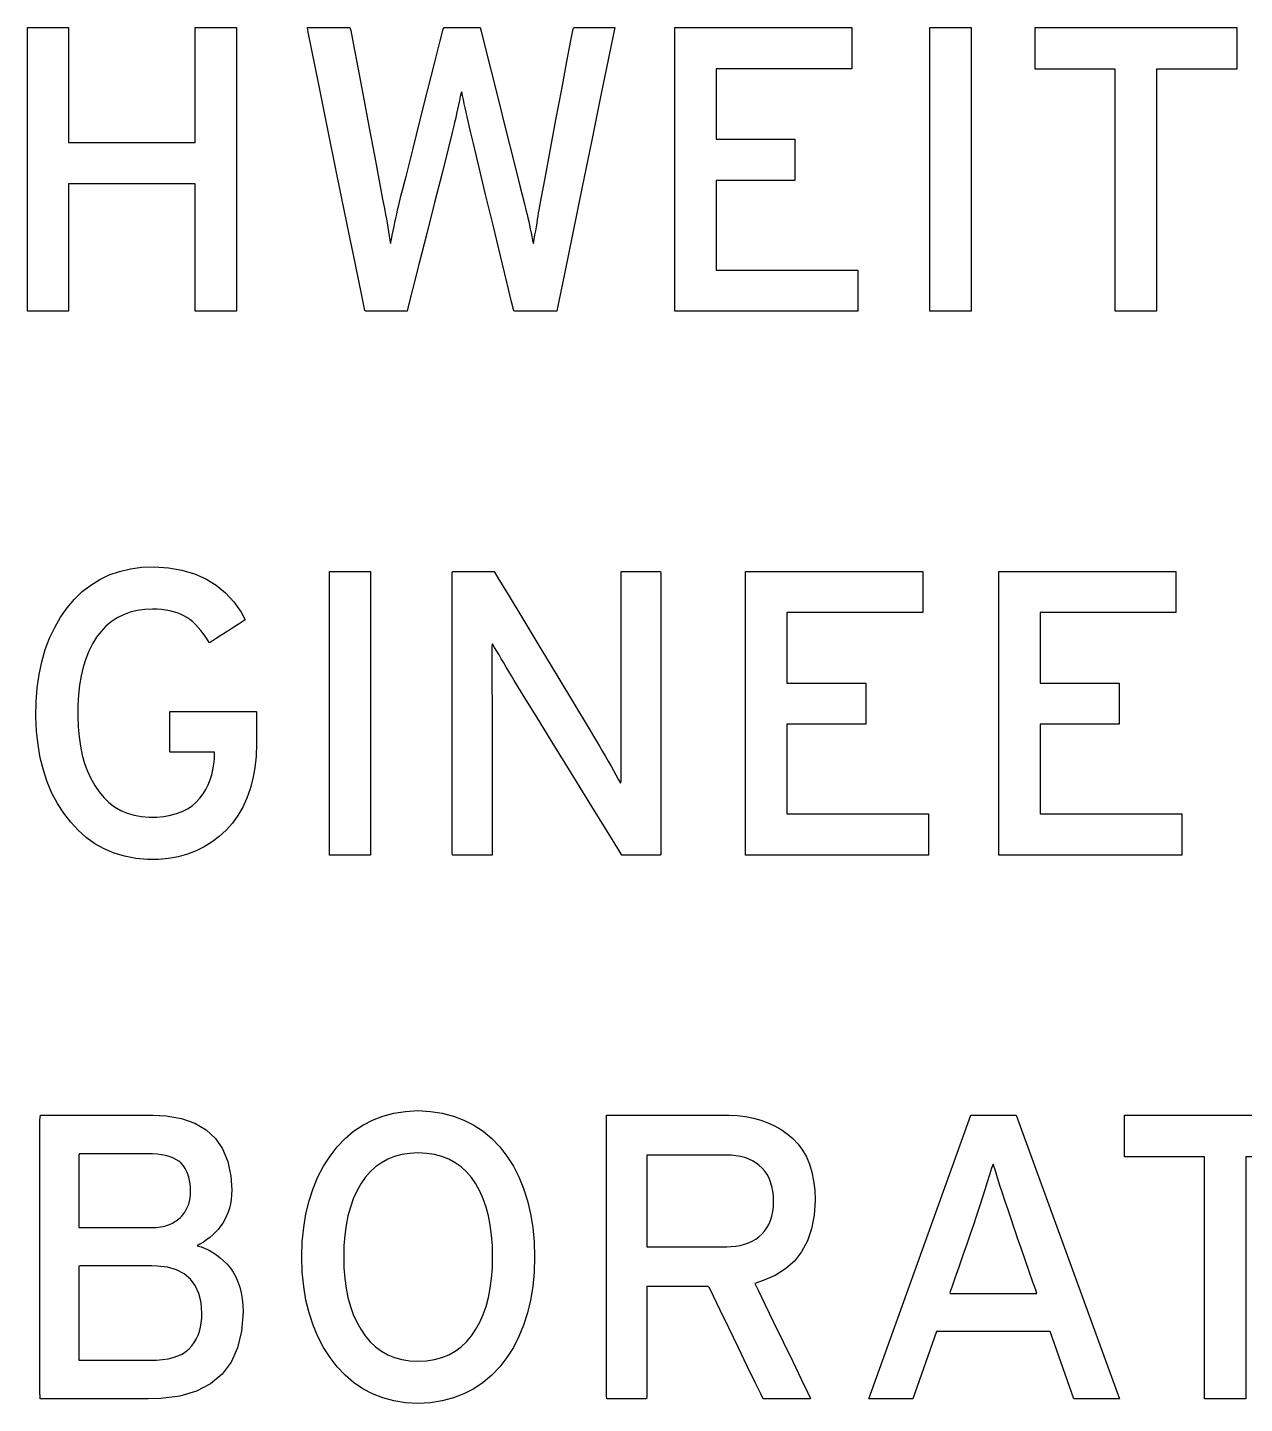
# Model space of a CAD drawing. Extents: x 1 to 47.7, y 0.2 to 35.
# Drawn here: x 7.1296 to 7.4788, y 13.7247 to 14.1195 of the extents above; entities that cross this region are included whole.
import ezdxf

# ---------------------------------------------------------------- set-up
doc = ezdxf.new("R2010")
doc.units = 0
doc.header["$MEASUREMENT"] = 0
doc.layers.add('4_2__5U__FRONT_PANEL_W_24_', color=7, linetype='CONTINUOUS')
doc.layers.add('5_1___24__TARGET_LEDS___12', color=7, linetype='CONTINUOUS')

msp = doc.modelspace()

# ---------------------------------------------------------------- linework, layer by layer
at = {"layer": '4_2__5U__FRONT_PANEL_W_24_'}
for points in [[(7.17772, 14.03812), (7.17772, 14.07465), (7.1414, 14.07465), (7.1414, 14.03812), (7.1296, 14.03812), (7.1296, 14.11953), (7.1414, 14.11953), (7.1414, 14.08657), (7.17772, 14.08657), (7.17772, 14.11953), (7.18953, 14.11953), (7.18953, 14.03812), (7.17772, 14.03812)], [(7.31537, 14.03812), (7.31537, 14.11953), (7.36618, 14.11953), (7.36618, 14.10772), (7.32718, 14.10772), (7.32718, 14.08748), (7.34983, 14.08748), (7.34983, 14.07568), (7.32718, 14.07568), (7.32718, 14.04993), (7.36789, 14.04993), (7.36789, 14.03812), (7.31537, 14.03812)], [(7.38857, 14.03812), (7.38857, 14.11953), (7.40038, 14.11953), (7.40038, 14.03812), (7.38857, 14.03812)], [(7.45358, 14.1076), (7.45358, 14.03812), (7.44177, 14.03812), (7.44177, 14.1076), (7.41877, 14.1076), (7.41877, 14.11953), (7.47661, 14.11953), (7.47661, 14.1076), (7.45358, 14.1076)], [(7.21627, 13.88207), (7.21627, 13.96349), (7.22807, 13.96349), (7.22807, 13.88207), (7.21627, 13.88207)], [(7.33568, 13.88207), (7.33568, 13.96349), (7.38649, 13.96349), (7.38649, 13.95167), (7.34749, 13.95167), (7.34749, 13.93144), (7.37014, 13.93144), (7.37014, 13.91963), (7.34749, 13.91963), (7.34749, 13.89389), (7.3882, 13.89389), (7.3882, 13.88207), (7.33568, 13.88207)], [(7.40837, 13.88207), (7.40837, 13.96349), (7.45918, 13.96349), (7.45918, 13.95167), (7.42017, 13.95167), (7.42017, 13.93144), (7.44283, 13.93144), (7.44283, 13.91963), (7.42017, 13.91963), (7.42017, 13.89389), (7.46088, 13.89389), (7.46088, 13.88207), (7.40837, 13.88207)], [(7.42986, 13.72603), (7.42305, 13.74535), (7.39044, 13.74535), (7.38368, 13.72603), (7.37101, 13.72603), (7.40032, 13.80744), (7.41328, 13.80744), (7.44293, 13.72603), (7.42986, 13.72603)], [(7.4792, 13.79552), (7.4792, 13.72603), (7.46739, 13.72603), (7.46739, 13.79552), (7.44439, 13.79552), (7.44439, 13.80744), (7.50223, 13.80744), (7.50223, 13.79552), (7.4792, 13.79552)]]:
    msp.add_lwpolyline(points, dxfattribs=at)
for points in [[(7.28148, 14.03812), (7.28104, 14.03812), (7.27986, 14.03812), (7.27815, 14.03812), (7.27614, 14.03812), (7.27405, 14.03812), (7.27209, 14.03812), (7.27048, 14.03812), (7.26943, 14.03812), (7.26913, 14.03821), (7.2685, 14.04084), (7.26715, 14.04643), (7.26532, 14.05405), (7.26322, 14.06277), (7.26107, 14.07166), (7.25912, 14.07979), (7.25756, 14.08624), (7.25664, 14.09006), (7.25635, 14.09129), (7.25604, 14.09263), (7.25574, 14.09394), (7.25545, 14.09522), (7.25518, 14.09646), (7.25492, 14.09767), (7.25468, 14.09885), (7.25445, 14.1), (7.25423, 14.10111), (7.25401, 14.10082), (7.25378, 14.0997), (7.25354, 14.09854), (7.25329, 14.09735), (7.25302, 14.09614), (7.25275, 14.09488), (7.25247, 14.0936), (7.25218, 14.09228), (7.25187, 14.09093), (7.25148, 14.08936), (7.25032, 14.08476), (7.24855, 14.07778), (7.24643, 14.06935), (7.24417, 14.06042), (7.24201, 14.0519), (7.2402, 14.04472), (7.23896, 14.03982), (7.23853, 14.03812), (7.23805, 14.03812), (7.23686, 14.03812), (7.23517, 14.03812), (7.23318, 14.03812), (7.23113, 14.03812), (7.22922, 14.03812), (7.22766, 14.03812), (7.22667, 14.03812), (7.22638, 14.03833), (7.2255, 14.04268), (7.22369, 14.05153), (7.22127, 14.06345), (7.21851, 14.077), (7.21571, 14.09073), (7.21316, 14.10322), (7.21117, 14.11302), (7.21001, 14.11869), (7.20994, 14.11953), (7.21076, 14.11953), (7.21222, 14.11953), (7.21409, 14.11953), (7.21617, 14.11953), (7.21823, 14.11953), (7.22005, 14.11953), (7.22142, 14.11953), (7.22212, 14.11953), (7.22234, 14.11864), (7.22311, 14.11458), (7.22435, 14.10806), (7.22588, 14.09999), (7.22754, 14.09126), (7.22914, 14.0828), (7.23053, 14.07552), (7.23152, 14.07031), (7.23194, 14.0681), (7.23215, 14.06703), (7.23237, 14.06585), (7.23259, 14.06466), (7.2328, 14.06345), (7.23301, 14.06224), (7.23321, 14.06101), (7.2334, 14.05977), (7.23359, 14.05852), (7.23378, 14.05752), (7.23403, 14.05875), (7.23428, 14.05998), (7.23453, 14.0612), (7.23478, 14.06241), (7.23503, 14.06362), (7.23529, 14.06481), (7.23554, 14.06599), (7.2358, 14.06717), (7.23602, 14.06816), (7.23677, 14.07109), (7.23822, 14.07682), (7.24015, 14.08444), (7.24233, 14.09305), (7.24453, 14.10173), (7.24652, 14.10957), (7.24806, 14.11566), (7.24893, 14.11909), (7.24914, 14.11953), (7.24987, 14.11953), (7.25113, 14.11953), (7.25274, 14.11953), (7.2545, 14.11953), (7.25624, 14.11953), (7.25777, 14.11953), (7.25891, 14.11953), (7.25947, 14.11953), (7.25976, 14.11848), (7.26084, 14.11417), (7.26255, 14.10738), (7.26464, 14.09905), (7.26688, 14.09011), (7.26905, 14.08148), (7.2709, 14.07411), (7.27221, 14.06891), (7.27273, 14.06683), (7.27296, 14.06591), (7.2732, 14.06491), (7.27344, 14.06389), (7.27367, 14.06284), (7.27389, 14.06176), (7.27411, 14.06066), (7.27433, 14.05953), (7.27454, 14.05838), (7.27476, 14.05759), (7.27499, 14.05883), (7.27522, 14.06003), (7.27543, 14.06119), (7.27563, 14.0623), (7.27581, 14.06338), (7.27598, 14.06441), (7.27614, 14.06541), (7.27628, 14.06636), (7.27642, 14.06721), (7.27701, 14.07037), (7.27813, 14.07634), (7.27961, 14.08419), (7.28126, 14.093), (7.28292, 14.10183), (7.28441, 14.10976), (7.28556, 14.11585), (7.28618, 14.11918), (7.2864, 14.11953), (7.28726, 14.11953), (7.28872, 14.11953), (7.29055, 14.11953), (7.29256, 14.11953), (7.29453, 14.11953), (7.29625, 14.11953), (7.29751, 14.11953), (7.2981, 14.11953), (7.29774, 14.11767), (7.29633, 14.11078), (7.29416, 14.10013), (7.29151, 14.08718), (7.28868, 14.07335), (7.28597, 14.0601), (7.28367, 14.04885), (7.28208, 14.04104)], [(7.19532, 13.91394), (7.19519, 13.91045), (7.19485, 13.90714), (7.1943, 13.90403), (7.19354, 13.9011), (7.19257, 13.89836), (7.19139, 13.8958), (7.19, 13.89344), (7.1884, 13.89126), (7.1866, 13.88926), (7.18465, 13.88744), (7.18256, 13.88583), (7.18033, 13.88445), (7.17797, 13.88329), (7.17548, 13.88235), (7.17285, 13.88162), (7.17009, 13.88112), (7.16719, 13.88084), (7.16401, 13.88082), (7.16065, 13.88114), (7.15746, 13.88175), (7.15445, 13.88265), (7.15161, 13.88385), (7.14895, 13.88533), (7.14645, 13.88711), (7.14413, 13.88918), (7.14199, 13.89154), (7.13999, 13.89414), (7.13818, 13.89691), (7.13661, 13.89988), (7.13527, 13.90305), (7.13416, 13.90641), (7.13327, 13.90996), (7.13262, 13.91371), (7.13219, 13.91766), (7.132, 13.9218), (7.13207, 13.92602), (7.13239, 13.93006), (7.13293, 13.93391), (7.13371, 13.93757), (7.13471, 13.94104), (7.13594, 13.94432), (7.13741, 13.94741), (7.1391, 13.95031), (7.14102, 13.95302), (7.14309, 13.95548), (7.14533, 13.95766), (7.14774, 13.95954), (7.15032, 13.96114), (7.15308, 13.96245), (7.15601, 13.96347), (7.15912, 13.9642), (7.16239, 13.96464), (7.16595, 13.96478), (7.17009, 13.96451), (7.17393, 13.96385), (7.17748, 13.9628), (7.18075, 13.96137), (7.18372, 13.95955), (7.1864, 13.95735), (7.18879, 13.95476), (7.19089, 13.95178), (7.19209, 13.94956), (7.19149, 13.94917), (7.19034, 13.94843), (7.18881, 13.94745), (7.18708, 13.94634), (7.18535, 13.94523), (7.18378, 13.94422), (7.18256, 13.94344), (7.18187, 13.943), (7.18143, 13.94353), (7.18075, 13.9446), (7.18004, 13.94561), (7.17932, 13.94655), (7.17857, 13.94742), (7.1778, 13.94823), (7.17701, 13.94897), (7.1762, 13.94964), (7.17537, 13.95025), (7.17448, 13.95076), (7.17354, 13.95119), (7.17255, 13.95157), (7.1715, 13.95189), (7.1704, 13.95216), (7.16925, 13.95236), (7.16804, 13.95251), (7.16677, 13.9526), (7.16545, 13.95264), (7.16325, 13.95253), (7.16108, 13.95223), (7.15903, 13.95173), (7.15711, 13.95103), (7.15532, 13.95013), (7.15365, 13.94903), (7.15211, 13.94774), (7.1507, 13.94625), (7.14941, 13.94456), (7.14824, 13.94265), (7.14722, 13.9406), (7.14634, 13.93839), (7.1456, 13.93603), (7.145, 13.93351), (7.14454, 13.93084), (7.14423, 13.92801), (7.14406, 13.92503), (7.14403, 13.92192), (7.14414, 13.91891), (7.14439, 13.91605), (7.14479, 13.91335), (7.14532, 13.91079), (7.146, 13.90839), (7.14682, 13.90613), (7.14779, 13.90403), (7.14889, 13.90208), (7.15013, 13.90025), (7.15149, 13.8986), (7.15298, 13.89716), (7.1546, 13.89592), (7.15634, 13.8949), (7.1582, 13.8941), (7.16019, 13.8935), (7.16231, 13.89311), (7.16455, 13.89294), (7.16675, 13.89298), (7.16877, 13.89318), (7.17065, 13.89351), (7.17239, 13.89398), (7.174, 13.89459), (7.17547, 13.89534), (7.17681, 13.89622), (7.17801, 13.89724), (7.17907, 13.89839), (7.17997, 13.89963), (7.18075, 13.90092), (7.18143, 13.90225), (7.182, 13.90364), (7.18247, 13.90508), (7.18283, 13.90658), (7.18309, 13.90812), (7.18324, 13.90972), (7.18329, 13.91128), (7.18329, 13.9113), (7.18329, 13.91133), (7.18329, 13.91138), (7.18329, 13.91143), (7.18329, 13.91149), (7.18329, 13.91154), (7.18329, 13.91159), (7.18329, 13.91161), (7.18326, 13.91162), (7.1826, 13.91162), (7.18122, 13.91162), (7.17935, 13.91162), (7.17721, 13.91162), (7.17504, 13.91162), (7.17306, 13.91162), (7.17149, 13.91162), (7.17056, 13.91162), (7.1704, 13.9117), (7.1704, 13.91244), (7.1704, 13.9138), (7.1704, 13.91556), (7.1704, 13.91751), (7.1704, 13.91947), (7.1704, 13.92121), (7.1704, 13.92254), (7.1704, 13.92325), (7.17076, 13.92331), (7.17262, 13.92331), (7.1757, 13.92331), (7.17956, 13.92331), (7.18377, 13.92331), (7.18788, 13.92331), (7.19146, 13.92331), (7.19408, 13.92331), (7.19528, 13.92331), (7.19532, 13.92309), (7.19532, 13.92229), (7.19532, 13.92106), (7.19532, 13.91957), (7.19532, 13.91798), (7.19532, 13.91646), (7.19532, 13.91517), (7.19532, 13.91428)], [(7.30014, 13.88207), (7.29899, 13.88394), (7.29593, 13.88891), (7.29153, 13.89606), (7.28635, 13.90447), (7.28097, 13.91322), (7.27595, 13.92136), (7.27187, 13.92799), (7.2693, 13.93217), (7.26848, 13.93351), (7.26772, 13.93479), (7.26698, 13.93602), (7.26626, 13.93723), (7.26557, 13.9384), (7.26491, 13.93953), (7.26427, 13.94062), (7.26365, 13.94168), (7.26306, 13.94271), (7.26281, 13.94204), (7.26281, 13.94009), (7.26282, 13.93807), (7.26283, 13.93598), (7.26284, 13.93384), (7.26286, 13.93163), (7.26287, 13.92936), (7.2629, 13.92702), (7.26292, 13.92462), (7.26293, 13.92313), (7.26293, 13.91934), (7.26293, 13.91364), (7.26293, 13.90679), (7.26293, 13.89956), (7.26293, 13.89271), (7.26293, 13.88701), (7.26293, 13.88322), (7.26292, 13.88207), (7.26239, 13.88207), (7.26119, 13.88207), (7.25953, 13.88207), (7.25761, 13.88207), (7.25566, 13.88207), (7.25386, 13.88207), (7.25244, 13.88207), (7.2516, 13.88207), (7.25146, 13.88264), (7.25146, 13.88792), (7.25146, 13.89752), (7.25146, 13.90996), (7.25146, 13.92378), (7.25146, 13.93749), (7.25146, 13.94962), (7.25146, 13.95869), (7.25146, 13.96323), (7.25169, 13.96349), (7.25267, 13.96349), (7.25424, 13.96349), (7.25616, 13.96349), (7.25822, 13.96349), (7.2602, 13.96349), (7.26189, 13.96349), (7.26306, 13.96349), (7.2635, 13.96349), (7.2646, 13.96167), (7.26752, 13.95684), (7.27172, 13.94988), (7.27665, 13.94169), (7.28179, 13.93318), (7.28657, 13.92526), (7.29046, 13.91881), (7.29291, 13.91474), (7.29374, 13.91336), (7.29462, 13.91184), (7.29547, 13.91038), (7.29627, 13.90898), (7.29705, 13.90762), (7.29778, 13.90632), (7.29848, 13.90507), (7.29914, 13.90387), (7.29977, 13.90273), (7.30001, 13.90338), (7.29999, 13.9054), (7.29997, 13.90748), (7.29996, 13.90961), (7.29994, 13.9118), (7.29993, 13.91404), (7.29993, 13.91634), (7.29992, 13.9187), (7.29992, 13.92112), (7.29992, 13.92261), (7.29992, 13.92638), (7.29992, 13.93206), (7.29992, 13.93888), (7.29992, 13.94608), (7.29992, 13.9529), (7.29992, 13.95858), (7.29992, 13.96235), (7.29993, 13.96349), (7.30046, 13.96349), (7.30166, 13.96349), (7.30332, 13.96349), (7.30523, 13.96349), (7.30718, 13.96349), (7.30898, 13.96349), (7.3104, 13.96349), (7.31124, 13.96349), (7.31138, 13.96292), (7.31138, 13.95764), (7.31138, 13.94804), (7.31138, 13.9356), (7.31138, 13.92178), (7.31138, 13.90807), (7.31138, 13.89594), (7.31138, 13.88687), (7.31138, 13.88233), (7.31117, 13.88207), (7.31025, 13.88207), (7.30879, 13.88207), (7.30699, 13.88207), (7.30507, 13.88207), (7.30322, 13.88207), (7.30164, 13.88207), (7.30055, 13.88207)], [(7.19148, 13.751), (7.19104, 13.7455), (7.18989, 13.74069), (7.18801, 13.73656), (7.18542, 13.73311), (7.1821, 13.73034), (7.17807, 13.72826), (7.17332, 13.72686), (7.16785, 13.72614), (7.16425, 13.72603), (7.16212, 13.72603), (7.15829, 13.72603), (7.15336, 13.72603), (7.14792, 13.72603), (7.14259, 13.72603), (7.13796, 13.72603), (7.13463, 13.72603), (7.13319, 13.72603), (7.13318, 13.72849), (7.13318, 13.73619), (7.13318, 13.74761), (7.13318, 13.7612), (7.13318, 13.7754), (7.13318, 13.78864), (7.13318, 13.79938), (7.13318, 13.80604), (7.13332, 13.80744), (7.13529, 13.80744), (7.1391, 13.80744), (7.1441, 13.80744), (7.1497, 13.80744), (7.15526, 13.80744), (7.16016, 13.80744), (7.16379, 13.80744), (7.16552, 13.80744), (7.16943, 13.80725), (7.17384, 13.80649), (7.17766, 13.80516), (7.18089, 13.80326), (7.18354, 13.80079), (7.18559, 13.79775), (7.18706, 13.79413), (7.18794, 13.78995), (7.18822, 13.78598), (7.18816, 13.7846), (7.18803, 13.78327), (7.18782, 13.782), (7.18754, 13.78079), (7.18717, 13.77963), (7.18674, 13.77853), (7.18622, 13.77749), (7.18563, 13.7765), (7.18498, 13.77557), (7.18428, 13.77469), (7.18354, 13.77387), (7.18274, 13.77309), (7.1819, 13.77236), (7.18101, 13.77168), (7.18007, 13.77105), (7.17909, 13.77047), (7.1783, 13.76996), (7.17945, 13.76963), (7.18058, 13.76921), (7.18169, 13.76869), (7.18278, 13.76808), (7.18383, 13.76737), (7.18487, 13.76656), (7.18588, 13.76566), (7.18687, 13.76466), (7.18781, 13.76357), (7.18865, 13.76237), (7.18938, 13.76106), (7.19, 13.75965), (7.19051, 13.75813), (7.19091, 13.7565), (7.19121, 13.75477), (7.1914, 13.75294)], [(7.27511, 13.76676), (7.27497, 13.76243), (7.27458, 13.75831), (7.27395, 13.75439), (7.27308, 13.75069), (7.27197, 13.74719), (7.27062, 13.7439), (7.26903, 13.74082), (7.2672, 13.73796), (7.26512, 13.73527), (7.26283, 13.73286), (7.26035, 13.73076), (7.25769, 13.72897), (7.25485, 13.72749), (7.25183, 13.72633), (7.24862, 13.72548), (7.24523, 13.72495), (7.24166, 13.72472), (7.23811, 13.72495), (7.23475, 13.72548), (7.23158, 13.72633), (7.22859, 13.72749), (7.22579, 13.72897), (7.22317, 13.73076), (7.22074, 13.73286), (7.2185, 13.73527), (7.21642, 13.73796), (7.21454, 13.74082), (7.21291, 13.7439), (7.21153, 13.74719), (7.21039, 13.75069), (7.2095, 13.75439), (7.20886, 13.75831), (7.20846, 13.76243), (7.20831, 13.76676), (7.20846, 13.7711), (7.20886, 13.77523), (7.2095, 13.77916), (7.21039, 13.78288), (7.21153, 13.7864), (7.21291, 13.78971), (7.21454, 13.79282), (7.21642, 13.79572), (7.2185, 13.7984), (7.22074, 13.80078), (7.22317, 13.80285), (7.22579, 13.80461), (7.22859, 13.80605), (7.23158, 13.80719), (7.23475, 13.80802), (7.23811, 13.80854), (7.24166, 13.80875), (7.24523, 13.80854), (7.24862, 13.80802), (7.25183, 13.80719), (7.25485, 13.80605), (7.25769, 13.80461), (7.26035, 13.80285), (7.26283, 13.80078), (7.26512, 13.7984), (7.2672, 13.79572), (7.26903, 13.79282), (7.27062, 13.78971), (7.27197, 13.7864), (7.27308, 13.78288), (7.27395, 13.77916), (7.27458, 13.77523), (7.27497, 13.7711)], [(7.35564, 13.7831), (7.35534, 13.77878), (7.35459, 13.77487), (7.35339, 13.77137), (7.35175, 13.76828), (7.34966, 13.7656), (7.34712, 13.76333), (7.34413, 13.76147), (7.34069, 13.76002), (7.33835, 13.75913), (7.33935, 13.75708), (7.34123, 13.75319), (7.3437, 13.7481), (7.34645, 13.74241), (7.34919, 13.73675), (7.35162, 13.73173), (7.35343, 13.72799), (7.35433, 13.72613), (7.3541, 13.72603), (7.35296, 13.72603), (7.35115, 13.72603), (7.34895, 13.72603), (7.34659, 13.72603), (7.34433, 13.72603), (7.34244, 13.72603), (7.34115, 13.72603), (7.34073, 13.72604), (7.34005, 13.72745), (7.33843, 13.73078), (7.33616, 13.73546), (7.33354, 13.74087), (7.33085, 13.74642), (7.32838, 13.7515), (7.32644, 13.75552), (7.32529, 13.75788), (7.32497, 13.75825), (7.32377, 13.75825), (7.32161, 13.75825), (7.31884, 13.75825), (7.31578, 13.75825), (7.31277, 13.75825), (7.31013, 13.75825), (7.3082, 13.75825), (7.30732, 13.75825), (7.30729, 13.75743), (7.30729, 13.75456), (7.30729, 13.75019), (7.30729, 13.74492), (7.30729, 13.73936), (7.30729, 13.73409), (7.30729, 13.72972), (7.30729, 13.72685), (7.30728, 13.72603), (7.3067, 13.72603), (7.30545, 13.72603), (7.30374, 13.72603), (7.30178, 13.72603), (7.29979, 13.72603), (7.29799, 13.72603), (7.29659, 13.72603), (7.29581, 13.72603), (7.29572, 13.72697), (7.29572, 13.73292), (7.29572, 13.74308), (7.29572, 13.75593), (7.29572, 13.76995), (7.29572, 13.78362), (7.29572, 13.79544), (7.29572, 13.80387), (7.29572, 13.80741), (7.29678, 13.80744), (7.30004, 13.80744), (7.30484, 13.80744), (7.31056, 13.80744), (7.31653, 13.80744), (7.32213, 13.80744), (7.3267, 13.80744), (7.3296, 13.80744), (7.33097, 13.80744), (7.33338, 13.80731), (7.33569, 13.80704), (7.33792, 13.80661), (7.34004, 13.80602), (7.34208, 13.80528), (7.34401, 13.80438), (7.34586, 13.80333), (7.34761, 13.80212), (7.34926, 13.80073), (7.35073, 13.79916), (7.35201, 13.7974), (7.3531, 13.79547), (7.35399, 13.79336), (7.35469, 13.79106), (7.3552, 13.78859), (7.35552, 13.78593)], [(7.17641, 13.78562), (7.17638, 13.78669), (7.17628, 13.78771), (7.17612, 13.78868), (7.17589, 13.78962), (7.1756, 13.79051), (7.17524, 13.79136), (7.17481, 13.79217), (7.17432, 13.79293), (7.17372, 13.79363), (7.173, 13.79424), (7.17219, 13.79477), (7.17129, 13.79522), (7.1703, 13.79559), (7.16923, 13.79589), (7.16806, 13.79611), (7.16681, 13.79625), (7.16547, 13.79631), (7.16466, 13.79631), (7.16251, 13.79631), (7.15942, 13.79631), (7.15582, 13.79631), (7.15212, 13.79631), (7.14872, 13.79631), (7.14605, 13.79631), (7.14452, 13.79631), (7.14431, 13.7961), (7.14431, 13.79457), (7.14431, 13.79191), (7.14431, 13.78853), (7.14431, 13.78484), (7.14431, 13.78125), (7.14431, 13.77817), (7.14431, 13.77603), (7.14431, 13.77522), (7.14512, 13.77522), (7.14727, 13.77522), (7.15036, 13.77522), (7.15396, 13.77522), (7.15766, 13.77522), (7.16106, 13.77522), (7.16373, 13.77522), (7.16526, 13.77522), (7.16583, 13.77522), (7.16651, 13.77525), (7.16717, 13.77531), (7.1678, 13.77539), (7.1684, 13.77549), (7.16897, 13.77563), (7.16952, 13.77579), (7.17004, 13.77598), (7.17053, 13.77619), (7.171, 13.77641), (7.17145, 13.77665), (7.17189, 13.7769), (7.1723, 13.77716), (7.17269, 13.77744), (7.17307, 13.77773), (7.17343, 13.77804), (7.17377, 13.77836), (7.17422, 13.77887), (7.17473, 13.77959), (7.17518, 13.78034), (7.17556, 13.78113), (7.17587, 13.78196), (7.1761, 13.78282), (7.17628, 13.78372), (7.17638, 13.78465)], [(7.26308, 13.76676), (7.263, 13.76996), (7.26278, 13.773), (7.2624, 13.77586), (7.26188, 13.77857), (7.26121, 13.7811), (7.26039, 13.78348), (7.25942, 13.78568), (7.2583, 13.78772), (7.25702, 13.78957), (7.2556, 13.7912), (7.25403, 13.79261), (7.25232, 13.7938), (7.25047, 13.79479), (7.24848, 13.79556), (7.24635, 13.79612), (7.24407, 13.79646), (7.24166, 13.7966), (7.23929, 13.79646), (7.23706, 13.79612), (7.23496, 13.79556), (7.233, 13.79479), (7.23117, 13.7938), (7.22948, 13.79261), (7.22793, 13.7912), (7.22651, 13.78957), (7.22522, 13.78772), (7.22408, 13.78568), (7.22309, 13.78348), (7.22225, 13.7811), (7.22156, 13.77857), (7.22103, 13.77586), (7.22065, 13.773), (7.22042, 13.76996), (7.22034, 13.76676), (7.22042, 13.7636), (7.22065, 13.76061), (7.22103, 13.75777), (7.22156, 13.7551), (7.22225, 13.75259), (7.22309, 13.75024), (7.22408, 13.74805), (7.22522, 13.74603), (7.22651, 13.74414), (7.22793, 13.74244), (7.22948, 13.74096), (7.23117, 13.73971), (7.233, 13.73869), (7.23496, 13.7379), (7.23706, 13.73733), (7.23929, 13.73699), (7.24166, 13.73688), (7.24407, 13.73699), (7.24635, 13.73733), (7.24848, 13.7379), (7.25047, 13.73869), (7.25232, 13.73971), (7.25403, 13.74096), (7.2556, 13.74244), (7.25702, 13.74414), (7.2583, 13.74603), (7.25942, 13.74805), (7.26039, 13.75024), (7.26121, 13.75259), (7.26188, 13.7551), (7.2624, 13.75777), (7.26278, 13.76061), (7.263, 13.7636)], [(7.34372, 13.78276), (7.34365, 13.78426), (7.34348, 13.78568), (7.34321, 13.787), (7.34285, 13.78823), (7.34239, 13.78937), (7.34183, 13.79041), (7.34118, 13.79136), (7.34044, 13.79222), (7.33959, 13.793), (7.33866, 13.79371), (7.33766, 13.79432), (7.33658, 13.79484), (7.33543, 13.79526), (7.33421, 13.79558), (7.33291, 13.79581), (7.33153, 13.79594), (7.33028, 13.79597), (7.32914, 13.79597), (7.32659, 13.79597), (7.32309, 13.79597), (7.31909, 13.79597), (7.31505, 13.79597), (7.31145, 13.79597), (7.30873, 13.79597), (7.30737, 13.79597), (7.30729, 13.79544), (7.30729, 13.79316), (7.30729, 13.78956), (7.30729, 13.78517), (7.30729, 13.78052), (7.30729, 13.77613), (7.30729, 13.77253), (7.30729, 13.77025), (7.30737, 13.76971), (7.30873, 13.76971), (7.31145, 13.76971), (7.31505, 13.76971), (7.31909, 13.76971), (7.32309, 13.76971), (7.32659, 13.76971), (7.32914, 13.76971), (7.33028, 13.76971), (7.33151, 13.76975), (7.33286, 13.76987), (7.33414, 13.77009), (7.33535, 13.77039), (7.33649, 13.77079), (7.33756, 13.77128), (7.33856, 13.77186), (7.33948, 13.77254), (7.34034, 13.7733), (7.34111, 13.77414), (7.34178, 13.77508), (7.34235, 13.77612), (7.34282, 13.77726), (7.3432, 13.77849), (7.34347, 13.77981), (7.34365, 13.78124)], [(7.41277, 13.775), (7.41186, 13.77768), (7.411, 13.78025), (7.41018, 13.78271), (7.4094, 13.78506), (7.40867, 13.7873), (7.40799, 13.78944), (7.40734, 13.79147), (7.40674, 13.79338), (7.4062, 13.79226), (7.40562, 13.79029), (7.40499, 13.78821), (7.4043, 13.786), (7.40357, 13.78367), (7.40278, 13.78123), (7.40193, 13.77867), (7.40104, 13.77599), (7.40057, 13.7746), (7.40003, 13.77304), (7.39913, 13.77045), (7.39802, 13.76726), (7.39684, 13.76387), (7.39573, 13.76068), (7.39484, 13.7581), (7.39429, 13.75653), (7.39437, 13.75625), (7.39614, 13.75625), (7.39939, 13.75625), (7.40356, 13.75625), (7.40812, 13.75625), (7.41252, 13.75625), (7.4162, 13.75625), (7.41863, 13.75625), (7.41929, 13.75628), (7.41892, 13.75733), (7.41814, 13.75957), (7.41709, 13.76259), (7.41591, 13.76597), (7.41475, 13.76931), (7.41374, 13.7722), (7.41303, 13.77424)], [(7.17965, 13.75066), (7.17941, 13.75367), (7.17877, 13.7563), (7.17774, 13.75855), (7.17633, 13.76043), (7.17452, 13.76193), (7.17233, 13.76306), (7.16974, 13.7638), (7.16677, 13.76417), (7.1653, 13.76421), (7.16347, 13.76421), (7.16052, 13.76421), (7.15691, 13.76421), (7.15308, 13.76421), (7.14947, 13.76421), (7.14653, 13.76421), (7.1447, 13.76421), (7.14431, 13.76409), (7.14431, 13.76236), (7.14431, 13.75904), (7.14431, 13.75469), (7.14431, 13.74988), (7.14431, 13.74516), (7.14431, 13.74109), (7.14431, 13.73824), (7.14431, 13.73716), (7.14514, 13.73716), (7.14736, 13.73716), (7.15053, 13.73716), (7.1542, 13.73716), (7.15795, 13.73716), (7.16133, 13.73716), (7.16391, 13.73716), (7.16526, 13.73716), (7.16659, 13.73719), (7.16832, 13.73731), (7.16992, 13.73755), (7.17139, 13.7379), (7.17273, 13.73836), (7.17394, 13.73892), (7.17502, 13.7396), (7.17596, 13.74039), (7.17677, 13.74127), (7.17744, 13.7422), (7.17803, 13.74321), (7.17853, 13.74428), (7.17893, 13.74542), (7.17925, 13.74662), (7.17947, 13.7479), (7.17961, 13.74924)]]:
    msp.add_lwpolyline(points, close=True, dxfattribs=at)
at = {"layer": '5_1___24__TARGET_LEDS___12'}
for points in [[(7.17772, 14.03812), (7.17772, 14.07465), (7.1414, 14.07465), (7.1414, 14.03812), (7.1296, 14.03812), (7.1296, 14.11953), (7.1414, 14.11953), (7.1414, 14.08657), (7.17772, 14.08657), (7.17772, 14.11953), (7.18953, 14.11953), (7.18953, 14.03812), (7.17772, 14.03812)], [(7.31537, 14.03812), (7.31537, 14.11953), (7.36618, 14.11953), (7.36618, 14.10772), (7.32718, 14.10772), (7.32718, 14.08748), (7.34983, 14.08748), (7.34983, 14.07568), (7.32718, 14.07568), (7.32718, 14.04993), (7.36789, 14.04993), (7.36789, 14.03812), (7.31537, 14.03812)], [(7.38857, 14.03812), (7.38857, 14.11953), (7.40038, 14.11953), (7.40038, 14.03812), (7.38857, 14.03812)], [(7.45358, 14.1076), (7.45358, 14.03812), (7.44177, 14.03812), (7.44177, 14.1076), (7.41877, 14.1076), (7.41877, 14.11953), (7.47661, 14.11953), (7.47661, 14.1076), (7.45358, 14.1076)], [(7.21627, 13.88207), (7.21627, 13.96349), (7.22807, 13.96349), (7.22807, 13.88207), (7.21627, 13.88207)], [(7.33568, 13.88207), (7.33568, 13.96349), (7.38649, 13.96349), (7.38649, 13.95167), (7.34749, 13.95167), (7.34749, 13.93144), (7.37014, 13.93144), (7.37014, 13.91963), (7.34749, 13.91963), (7.34749, 13.89389), (7.3882, 13.89389), (7.3882, 13.88207), (7.33568, 13.88207)], [(7.40837, 13.88207), (7.40837, 13.96349), (7.45918, 13.96349), (7.45918, 13.95167), (7.42017, 13.95167), (7.42017, 13.93144), (7.44283, 13.93144), (7.44283, 13.91963), (7.42017, 13.91963), (7.42017, 13.89389), (7.46088, 13.89389), (7.46088, 13.88207), (7.40837, 13.88207)], [(7.42986, 13.72603), (7.42305, 13.74535), (7.39044, 13.74535), (7.38368, 13.72603), (7.37101, 13.72603), (7.40032, 13.80744), (7.41328, 13.80744), (7.44293, 13.72603), (7.42986, 13.72603)], [(7.4792, 13.79552), (7.4792, 13.72603), (7.46739, 13.72603), (7.46739, 13.79552), (7.44439, 13.79552), (7.44439, 13.80744), (7.50223, 13.80744), (7.50223, 13.79552), (7.4792, 13.79552)]]:
    msp.add_lwpolyline(points, dxfattribs=at)
for points in [[(7.28148, 14.03812), (7.28104, 14.03812), (7.27986, 14.03812), (7.27815, 14.03812), (7.27614, 14.03812), (7.27405, 14.03812), (7.27209, 14.03812), (7.27048, 14.03812), (7.26943, 14.03812), (7.26913, 14.03821), (7.2685, 14.04084), (7.26715, 14.04643), (7.26532, 14.05405), (7.26322, 14.06277), (7.26107, 14.07166), (7.25912, 14.07979), (7.25756, 14.08624), (7.25664, 14.09006), (7.25635, 14.09129), (7.25604, 14.09263), (7.25574, 14.09394), (7.25545, 14.09522), (7.25518, 14.09646), (7.25492, 14.09767), (7.25468, 14.09885), (7.25445, 14.1), (7.25423, 14.10111), (7.25401, 14.10082), (7.25378, 14.0997), (7.25354, 14.09854), (7.25329, 14.09735), (7.25302, 14.09614), (7.25275, 14.09488), (7.25247, 14.0936), (7.25218, 14.09228), (7.25187, 14.09093), (7.25148, 14.08936), (7.25032, 14.08476), (7.24855, 14.07778), (7.24643, 14.06935), (7.24417, 14.06042), (7.24201, 14.0519), (7.2402, 14.04472), (7.23896, 14.03982), (7.23853, 14.03812), (7.23805, 14.03812), (7.23686, 14.03812), (7.23517, 14.03812), (7.23318, 14.03812), (7.23113, 14.03812), (7.22922, 14.03812), (7.22766, 14.03812), (7.22667, 14.03812), (7.22638, 14.03833), (7.2255, 14.04268), (7.22369, 14.05153), (7.22127, 14.06345), (7.21851, 14.077), (7.21571, 14.09073), (7.21316, 14.10322), (7.21117, 14.11302), (7.21001, 14.11869), (7.20994, 14.11953), (7.21076, 14.11953), (7.21222, 14.11953), (7.21409, 14.11953), (7.21617, 14.11953), (7.21823, 14.11953), (7.22005, 14.11953), (7.22142, 14.11953), (7.22212, 14.11953), (7.22234, 14.11864), (7.22311, 14.11458), (7.22435, 14.10806), (7.22588, 14.09999), (7.22754, 14.09126), (7.22914, 14.0828), (7.23053, 14.07552), (7.23152, 14.07031), (7.23194, 14.0681), (7.23215, 14.06703), (7.23237, 14.06585), (7.23259, 14.06466), (7.2328, 14.06345), (7.23301, 14.06224), (7.23321, 14.06101), (7.2334, 14.05977), (7.23359, 14.05852), (7.23378, 14.05752), (7.23403, 14.05875), (7.23428, 14.05998), (7.23453, 14.0612), (7.23478, 14.06241), (7.23503, 14.06362), (7.23529, 14.06481), (7.23554, 14.06599), (7.2358, 14.06717), (7.23602, 14.06816), (7.23677, 14.07109), (7.23822, 14.07682), (7.24015, 14.08444), (7.24233, 14.09305), (7.24453, 14.10173), (7.24652, 14.10957), (7.24806, 14.11566), (7.24893, 14.11909), (7.24914, 14.11953), (7.24987, 14.11953), (7.25113, 14.11953), (7.25274, 14.11953), (7.2545, 14.11953), (7.25624, 14.11953), (7.25777, 14.11953), (7.25891, 14.11953), (7.25947, 14.11953), (7.25976, 14.11848), (7.26084, 14.11417), (7.26255, 14.10738), (7.26464, 14.09905), (7.26688, 14.09011), (7.26905, 14.08148), (7.2709, 14.07411), (7.27221, 14.06891), (7.27273, 14.06683), (7.27296, 14.06591), (7.2732, 14.06491), (7.27344, 14.06389), (7.27367, 14.06284), (7.27389, 14.06176), (7.27411, 14.06066), (7.27433, 14.05953), (7.27454, 14.05838), (7.27476, 14.05759), (7.27499, 14.05883), (7.27522, 14.06003), (7.27543, 14.06119), (7.27563, 14.0623), (7.27581, 14.06338), (7.27598, 14.06441), (7.27614, 14.06541), (7.27628, 14.06636), (7.27642, 14.06721), (7.27701, 14.07037), (7.27813, 14.07634), (7.27961, 14.08419), (7.28126, 14.093), (7.28292, 14.10183), (7.28441, 14.10976), (7.28556, 14.11585), (7.28618, 14.11918), (7.2864, 14.11953), (7.28726, 14.11953), (7.28872, 14.11953), (7.29055, 14.11953), (7.29256, 14.11953), (7.29453, 14.11953), (7.29625, 14.11953), (7.29751, 14.11953), (7.2981, 14.11953), (7.29774, 14.11767), (7.29633, 14.11078), (7.29416, 14.10013), (7.29151, 14.08718), (7.28868, 14.07335), (7.28597, 14.0601), (7.28367, 14.04885), (7.28208, 14.04104)], [(7.19532, 13.91394), (7.19519, 13.91045), (7.19485, 13.90714), (7.1943, 13.90403), (7.19354, 13.9011), (7.19257, 13.89836), (7.19139, 13.8958), (7.19, 13.89344), (7.1884, 13.89126), (7.1866, 13.88926), (7.18465, 13.88744), (7.18256, 13.88583), (7.18033, 13.88445), (7.17797, 13.88329), (7.17548, 13.88235), (7.17285, 13.88162), (7.17009, 13.88112), (7.16719, 13.88084), (7.16401, 13.88082), (7.16065, 13.88114), (7.15746, 13.88175), (7.15445, 13.88265), (7.15161, 13.88385), (7.14895, 13.88533), (7.14645, 13.88711), (7.14413, 13.88918), (7.14199, 13.89154), (7.13999, 13.89414), (7.13818, 13.89691), (7.13661, 13.89988), (7.13527, 13.90305), (7.13416, 13.90641), (7.13327, 13.90996), (7.13262, 13.91371), (7.13219, 13.91766), (7.132, 13.9218), (7.13207, 13.92602), (7.13239, 13.93006), (7.13293, 13.93391), (7.13371, 13.93757), (7.13471, 13.94104), (7.13594, 13.94432), (7.13741, 13.94741), (7.1391, 13.95031), (7.14102, 13.95302), (7.14309, 13.95548), (7.14533, 13.95766), (7.14774, 13.95954), (7.15032, 13.96114), (7.15308, 13.96245), (7.15601, 13.96347), (7.15912, 13.9642), (7.16239, 13.96464), (7.16595, 13.96478), (7.17009, 13.96451), (7.17393, 13.96385), (7.17748, 13.9628), (7.18075, 13.96137), (7.18372, 13.95955), (7.1864, 13.95735), (7.18879, 13.95476), (7.19089, 13.95178), (7.19209, 13.94956), (7.19149, 13.94917), (7.19034, 13.94843), (7.18881, 13.94745), (7.18708, 13.94634), (7.18535, 13.94523), (7.18378, 13.94422), (7.18256, 13.94344), (7.18187, 13.943), (7.18143, 13.94353), (7.18075, 13.9446), (7.18004, 13.94561), (7.17932, 13.94655), (7.17857, 13.94742), (7.1778, 13.94823), (7.17701, 13.94897), (7.1762, 13.94964), (7.17537, 13.95025), (7.17448, 13.95076), (7.17354, 13.95119), (7.17255, 13.95157), (7.1715, 13.95189), (7.1704, 13.95216), (7.16925, 13.95236), (7.16804, 13.95251), (7.16677, 13.9526), (7.16545, 13.95264), (7.16325, 13.95253), (7.16108, 13.95223), (7.15903, 13.95173), (7.15711, 13.95103), (7.15532, 13.95013), (7.15365, 13.94903), (7.15211, 13.94774), (7.1507, 13.94625), (7.14941, 13.94456), (7.14824, 13.94265), (7.14722, 13.9406), (7.14634, 13.93839), (7.1456, 13.93603), (7.145, 13.93351), (7.14454, 13.93084), (7.14423, 13.92801), (7.14406, 13.92503), (7.14403, 13.92192), (7.14414, 13.91891), (7.14439, 13.91605), (7.14479, 13.91335), (7.14532, 13.91079), (7.146, 13.90839), (7.14682, 13.90613), (7.14779, 13.90403), (7.14889, 13.90208), (7.15013, 13.90025), (7.15149, 13.8986), (7.15298, 13.89716), (7.1546, 13.89592), (7.15634, 13.8949), (7.1582, 13.8941), (7.16019, 13.8935), (7.16231, 13.89311), (7.16455, 13.89294), (7.16675, 13.89298), (7.16877, 13.89318), (7.17065, 13.89351), (7.17239, 13.89398), (7.174, 13.89459), (7.17547, 13.89534), (7.17681, 13.89622), (7.17801, 13.89724), (7.17907, 13.89839), (7.17997, 13.89963), (7.18075, 13.90092), (7.18143, 13.90225), (7.182, 13.90364), (7.18247, 13.90508), (7.18283, 13.90658), (7.18309, 13.90812), (7.18324, 13.90972), (7.18329, 13.91128), (7.18329, 13.9113), (7.18329, 13.91133), (7.18329, 13.91138), (7.18329, 13.91143), (7.18329, 13.91149), (7.18329, 13.91154), (7.18329, 13.91159), (7.18329, 13.91161), (7.18326, 13.91162), (7.1826, 13.91162), (7.18122, 13.91162), (7.17935, 13.91162), (7.17721, 13.91162), (7.17504, 13.91162), (7.17306, 13.91162), (7.17149, 13.91162), (7.17056, 13.91162), (7.1704, 13.9117), (7.1704, 13.91244), (7.1704, 13.9138), (7.1704, 13.91556), (7.1704, 13.91751), (7.1704, 13.91947), (7.1704, 13.92121), (7.1704, 13.92254), (7.1704, 13.92325), (7.17076, 13.92331), (7.17262, 13.92331), (7.1757, 13.92331), (7.17956, 13.92331), (7.18377, 13.92331), (7.18788, 13.92331), (7.19146, 13.92331), (7.19408, 13.92331), (7.19528, 13.92331), (7.19532, 13.92309), (7.19532, 13.92229), (7.19532, 13.92106), (7.19532, 13.91957), (7.19532, 13.91798), (7.19532, 13.91646), (7.19532, 13.91517), (7.19532, 13.91428)], [(7.30014, 13.88207), (7.29899, 13.88394), (7.29593, 13.88891), (7.29153, 13.89606), (7.28635, 13.90447), (7.28097, 13.91322), (7.27595, 13.92136), (7.27187, 13.92799), (7.2693, 13.93217), (7.26848, 13.93351), (7.26772, 13.93479), (7.26698, 13.93602), (7.26626, 13.93723), (7.26557, 13.9384), (7.26491, 13.93953), (7.26427, 13.94062), (7.26365, 13.94168), (7.26306, 13.94271), (7.26281, 13.94204), (7.26281, 13.94009), (7.26282, 13.93807), (7.26283, 13.93598), (7.26284, 13.93384), (7.26286, 13.93163), (7.26287, 13.92936), (7.2629, 13.92702), (7.26292, 13.92462), (7.26293, 13.92313), (7.26293, 13.91934), (7.26293, 13.91364), (7.26293, 13.90679), (7.26293, 13.89956), (7.26293, 13.89271), (7.26293, 13.88701), (7.26293, 13.88322), (7.26292, 13.88207), (7.26239, 13.88207), (7.26119, 13.88207), (7.25953, 13.88207), (7.25761, 13.88207), (7.25566, 13.88207), (7.25386, 13.88207), (7.25244, 13.88207), (7.2516, 13.88207), (7.25146, 13.88264), (7.25146, 13.88792), (7.25146, 13.89752), (7.25146, 13.90996), (7.25146, 13.92378), (7.25146, 13.93749), (7.25146, 13.94962), (7.25146, 13.95869), (7.25146, 13.96323), (7.25169, 13.96349), (7.25267, 13.96349), (7.25424, 13.96349), (7.25616, 13.96349), (7.25822, 13.96349), (7.2602, 13.96349), (7.26189, 13.96349), (7.26306, 13.96349), (7.2635, 13.96349), (7.2646, 13.96167), (7.26752, 13.95684), (7.27172, 13.94988), (7.27665, 13.94169), (7.28179, 13.93318), (7.28657, 13.92526), (7.29046, 13.91881), (7.29291, 13.91474), (7.29374, 13.91336), (7.29462, 13.91184), (7.29547, 13.91038), (7.29627, 13.90898), (7.29705, 13.90762), (7.29778, 13.90632), (7.29848, 13.90507), (7.29914, 13.90387), (7.29977, 13.90273), (7.30001, 13.90338), (7.29999, 13.9054), (7.29997, 13.90748), (7.29996, 13.90961), (7.29994, 13.9118), (7.29993, 13.91404), (7.29993, 13.91634), (7.29992, 13.9187), (7.29992, 13.92112), (7.29992, 13.92261), (7.29992, 13.92638), (7.29992, 13.93206), (7.29992, 13.93888), (7.29992, 13.94608), (7.29992, 13.9529), (7.29992, 13.95858), (7.29992, 13.96235), (7.29993, 13.96349), (7.30046, 13.96349), (7.30166, 13.96349), (7.30332, 13.96349), (7.30523, 13.96349), (7.30718, 13.96349), (7.30898, 13.96349), (7.3104, 13.96349), (7.31124, 13.96349), (7.31138, 13.96292), (7.31138, 13.95764), (7.31138, 13.94804), (7.31138, 13.9356), (7.31138, 13.92178), (7.31138, 13.90807), (7.31138, 13.89594), (7.31138, 13.88687), (7.31138, 13.88233), (7.31117, 13.88207), (7.31025, 13.88207), (7.30879, 13.88207), (7.30699, 13.88207), (7.30507, 13.88207), (7.30322, 13.88207), (7.30164, 13.88207), (7.30055, 13.88207)], [(7.19148, 13.751), (7.19104, 13.7455), (7.18989, 13.74069), (7.18801, 13.73656), (7.18542, 13.73311), (7.1821, 13.73034), (7.17807, 13.72826), (7.17332, 13.72686), (7.16785, 13.72614), (7.16425, 13.72603), (7.16212, 13.72603), (7.15829, 13.72603), (7.15336, 13.72603), (7.14792, 13.72603), (7.14259, 13.72603), (7.13796, 13.72603), (7.13463, 13.72603), (7.13319, 13.72603), (7.13318, 13.72849), (7.13318, 13.73619), (7.13318, 13.74761), (7.13318, 13.7612), (7.13318, 13.7754), (7.13318, 13.78864), (7.13318, 13.79938), (7.13318, 13.80604), (7.13332, 13.80744), (7.13529, 13.80744), (7.1391, 13.80744), (7.1441, 13.80744), (7.1497, 13.80744), (7.15526, 13.80744), (7.16016, 13.80744), (7.16379, 13.80744), (7.16552, 13.80744), (7.16943, 13.80725), (7.17384, 13.80649), (7.17766, 13.80516), (7.18089, 13.80326), (7.18354, 13.80079), (7.18559, 13.79775), (7.18706, 13.79413), (7.18794, 13.78995), (7.18822, 13.78598), (7.18816, 13.7846), (7.18803, 13.78327), (7.18782, 13.782), (7.18754, 13.78079), (7.18717, 13.77963), (7.18674, 13.77853), (7.18622, 13.77749), (7.18563, 13.7765), (7.18498, 13.77557), (7.18428, 13.77469), (7.18354, 13.77387), (7.18274, 13.77309), (7.1819, 13.77236), (7.18101, 13.77168), (7.18007, 13.77105), (7.17909, 13.77047), (7.1783, 13.76996), (7.17945, 13.76963), (7.18058, 13.76921), (7.18169, 13.76869), (7.18278, 13.76808), (7.18383, 13.76737), (7.18487, 13.76656), (7.18588, 13.76566), (7.18687, 13.76466), (7.18781, 13.76357), (7.18865, 13.76237), (7.18938, 13.76106), (7.19, 13.75965), (7.19051, 13.75813), (7.19091, 13.7565), (7.19121, 13.75477), (7.1914, 13.75294)], [(7.27511, 13.76676), (7.27497, 13.76243), (7.27458, 13.75831), (7.27395, 13.75439), (7.27308, 13.75069), (7.27197, 13.74719), (7.27062, 13.7439), (7.26903, 13.74082), (7.2672, 13.73796), (7.26512, 13.73527), (7.26283, 13.73286), (7.26035, 13.73076), (7.25769, 13.72897), (7.25485, 13.72749), (7.25183, 13.72633), (7.24862, 13.72548), (7.24523, 13.72495), (7.24166, 13.72472), (7.23811, 13.72495), (7.23475, 13.72548), (7.23158, 13.72633), (7.22859, 13.72749), (7.22579, 13.72897), (7.22317, 13.73076), (7.22074, 13.73286), (7.2185, 13.73527), (7.21642, 13.73796), (7.21454, 13.74082), (7.21291, 13.7439), (7.21153, 13.74719), (7.21039, 13.75069), (7.2095, 13.75439), (7.20886, 13.75831), (7.20846, 13.76243), (7.20831, 13.76676), (7.20846, 13.7711), (7.20886, 13.77523), (7.2095, 13.77916), (7.21039, 13.78288), (7.21153, 13.7864), (7.21291, 13.78971), (7.21454, 13.79282), (7.21642, 13.79572), (7.2185, 13.7984), (7.22074, 13.80078), (7.22317, 13.80285), (7.22579, 13.80461), (7.22859, 13.80605), (7.23158, 13.80719), (7.23475, 13.80802), (7.23811, 13.80854), (7.24166, 13.80875), (7.24523, 13.80854), (7.24862, 13.80802), (7.25183, 13.80719), (7.25485, 13.80605), (7.25769, 13.80461), (7.26035, 13.80285), (7.26283, 13.80078), (7.26512, 13.7984), (7.2672, 13.79572), (7.26903, 13.79282), (7.27062, 13.78971), (7.27197, 13.7864), (7.27308, 13.78288), (7.27395, 13.77916), (7.27458, 13.77523), (7.27497, 13.7711)], [(7.35564, 13.7831), (7.35534, 13.77878), (7.35459, 13.77487), (7.35339, 13.77137), (7.35175, 13.76828), (7.34966, 13.7656), (7.34712, 13.76333), (7.34413, 13.76147), (7.34069, 13.76002), (7.33835, 13.75913), (7.33935, 13.75708), (7.34123, 13.75319), (7.3437, 13.7481), (7.34645, 13.74241), (7.34919, 13.73675), (7.35162, 13.73173), (7.35343, 13.72799), (7.35433, 13.72613), (7.3541, 13.72603), (7.35296, 13.72603), (7.35115, 13.72603), (7.34895, 13.72603), (7.34659, 13.72603), (7.34433, 13.72603), (7.34244, 13.72603), (7.34115, 13.72603), (7.34073, 13.72604), (7.34005, 13.72745), (7.33843, 13.73078), (7.33616, 13.73546), (7.33354, 13.74087), (7.33085, 13.74642), (7.32838, 13.7515), (7.32644, 13.75552), (7.32529, 13.75788), (7.32497, 13.75825), (7.32377, 13.75825), (7.32161, 13.75825), (7.31884, 13.75825), (7.31578, 13.75825), (7.31277, 13.75825), (7.31013, 13.75825), (7.3082, 13.75825), (7.30732, 13.75825), (7.30729, 13.75743), (7.30729, 13.75456), (7.30729, 13.75019), (7.30729, 13.74492), (7.30729, 13.73936), (7.30729, 13.73409), (7.30729, 13.72972), (7.30729, 13.72685), (7.30728, 13.72603), (7.3067, 13.72603), (7.30545, 13.72603), (7.30374, 13.72603), (7.30178, 13.72603), (7.29979, 13.72603), (7.29799, 13.72603), (7.29659, 13.72603), (7.29581, 13.72603), (7.29572, 13.72697), (7.29572, 13.73292), (7.29572, 13.74308), (7.29572, 13.75593), (7.29572, 13.76995), (7.29572, 13.78362), (7.29572, 13.79544), (7.29572, 13.80387), (7.29572, 13.80741), (7.29678, 13.80744), (7.30004, 13.80744), (7.30484, 13.80744), (7.31056, 13.80744), (7.31653, 13.80744), (7.32213, 13.80744), (7.3267, 13.80744), (7.3296, 13.80744), (7.33097, 13.80744), (7.33338, 13.80731), (7.33569, 13.80704), (7.33792, 13.80661), (7.34004, 13.80602), (7.34208, 13.80528), (7.34401, 13.80438), (7.34586, 13.80333), (7.34761, 13.80212), (7.34926, 13.80073), (7.35073, 13.79916), (7.35201, 13.7974), (7.3531, 13.79547), (7.35399, 13.79336), (7.35469, 13.79106), (7.3552, 13.78859), (7.35552, 13.78593)], [(7.17641, 13.78562), (7.17638, 13.78669), (7.17628, 13.78771), (7.17612, 13.78868), (7.17589, 13.78962), (7.1756, 13.79051), (7.17524, 13.79136), (7.17481, 13.79217), (7.17432, 13.79293), (7.17372, 13.79363), (7.173, 13.79424), (7.17219, 13.79477), (7.17129, 13.79522), (7.1703, 13.79559), (7.16923, 13.79589), (7.16806, 13.79611), (7.16681, 13.79625), (7.16547, 13.79631), (7.16466, 13.79631), (7.16251, 13.79631), (7.15942, 13.79631), (7.15582, 13.79631), (7.15212, 13.79631), (7.14872, 13.79631), (7.14605, 13.79631), (7.14452, 13.79631), (7.14431, 13.7961), (7.14431, 13.79457), (7.14431, 13.79191), (7.14431, 13.78853), (7.14431, 13.78484), (7.14431, 13.78125), (7.14431, 13.77817), (7.14431, 13.77603), (7.14431, 13.77522), (7.14512, 13.77522), (7.14727, 13.77522), (7.15036, 13.77522), (7.15396, 13.77522), (7.15766, 13.77522), (7.16106, 13.77522), (7.16373, 13.77522), (7.16526, 13.77522), (7.16583, 13.77522), (7.16651, 13.77525), (7.16717, 13.77531), (7.1678, 13.77539), (7.1684, 13.77549), (7.16897, 13.77563), (7.16952, 13.77579), (7.17004, 13.77598), (7.17053, 13.77619), (7.171, 13.77641), (7.17145, 13.77665), (7.17189, 13.7769), (7.1723, 13.77716), (7.17269, 13.77744), (7.17307, 13.77773), (7.17343, 13.77804), (7.17377, 13.77836), (7.17422, 13.77887), (7.17473, 13.77959), (7.17518, 13.78034), (7.17556, 13.78113), (7.17587, 13.78196), (7.1761, 13.78282), (7.17628, 13.78372), (7.17638, 13.78465)], [(7.26308, 13.76676), (7.263, 13.76996), (7.26278, 13.773), (7.2624, 13.77586), (7.26188, 13.77857), (7.26121, 13.7811), (7.26039, 13.78348), (7.25942, 13.78568), (7.2583, 13.78772), (7.25702, 13.78957), (7.2556, 13.7912), (7.25403, 13.79261), (7.25232, 13.7938), (7.25047, 13.79479), (7.24848, 13.79556), (7.24635, 13.79612), (7.24407, 13.79646), (7.24166, 13.7966), (7.23929, 13.79646), (7.23706, 13.79612), (7.23496, 13.79556), (7.233, 13.79479), (7.23117, 13.7938), (7.22948, 13.79261), (7.22793, 13.7912), (7.22651, 13.78957), (7.22522, 13.78772), (7.22408, 13.78568), (7.22309, 13.78348), (7.22225, 13.7811), (7.22156, 13.77857), (7.22103, 13.77586), (7.22065, 13.773), (7.22042, 13.76996), (7.22034, 13.76676), (7.22042, 13.7636), (7.22065, 13.76061), (7.22103, 13.75777), (7.22156, 13.7551), (7.22225, 13.75259), (7.22309, 13.75024), (7.22408, 13.74805), (7.22522, 13.74603), (7.22651, 13.74414), (7.22793, 13.74244), (7.22948, 13.74096), (7.23117, 13.73971), (7.233, 13.73869), (7.23496, 13.7379), (7.23706, 13.73733), (7.23929, 13.73699), (7.24166, 13.73688), (7.24407, 13.73699), (7.24635, 13.73733), (7.24848, 13.7379), (7.25047, 13.73869), (7.25232, 13.73971), (7.25403, 13.74096), (7.2556, 13.74244), (7.25702, 13.74414), (7.2583, 13.74603), (7.25942, 13.74805), (7.26039, 13.75024), (7.26121, 13.75259), (7.26188, 13.7551), (7.2624, 13.75777), (7.26278, 13.76061), (7.263, 13.7636)], [(7.34372, 13.78276), (7.34365, 13.78426), (7.34348, 13.78568), (7.34321, 13.787), (7.34285, 13.78823), (7.34239, 13.78937), (7.34183, 13.79041), (7.34118, 13.79136), (7.34044, 13.79222), (7.33959, 13.793), (7.33866, 13.79371), (7.33766, 13.79432), (7.33658, 13.79484), (7.33543, 13.79526), (7.33421, 13.79558), (7.33291, 13.79581), (7.33153, 13.79594), (7.33028, 13.79597), (7.32914, 13.79597), (7.32659, 13.79597), (7.32309, 13.79597), (7.31909, 13.79597), (7.31505, 13.79597), (7.31145, 13.79597), (7.30873, 13.79597), (7.30737, 13.79597), (7.30729, 13.79544), (7.30729, 13.79316), (7.30729, 13.78956), (7.30729, 13.78517), (7.30729, 13.78052), (7.30729, 13.77613), (7.30729, 13.77253), (7.30729, 13.77025), (7.30737, 13.76971), (7.30873, 13.76971), (7.31145, 13.76971), (7.31505, 13.76971), (7.31909, 13.76971), (7.32309, 13.76971), (7.32659, 13.76971), (7.32914, 13.76971), (7.33028, 13.76971), (7.33151, 13.76975), (7.33286, 13.76987), (7.33414, 13.77009), (7.33535, 13.77039), (7.33649, 13.77079), (7.33756, 13.77128), (7.33856, 13.77186), (7.33948, 13.77254), (7.34034, 13.7733), (7.34111, 13.77414), (7.34178, 13.77508), (7.34235, 13.77612), (7.34282, 13.77726), (7.3432, 13.77849), (7.34347, 13.77981), (7.34365, 13.78124)], [(7.41277, 13.775), (7.41186, 13.77768), (7.411, 13.78025), (7.41018, 13.78271), (7.4094, 13.78506), (7.40867, 13.7873), (7.40799, 13.78944), (7.40734, 13.79147), (7.40674, 13.79338), (7.4062, 13.79226), (7.40562, 13.79029), (7.40499, 13.78821), (7.4043, 13.786), (7.40357, 13.78367), (7.40278, 13.78123), (7.40193, 13.77867), (7.40104, 13.77599), (7.40057, 13.7746), (7.40003, 13.77304), (7.39913, 13.77045), (7.39802, 13.76726), (7.39684, 13.76387), (7.39573, 13.76068), (7.39484, 13.7581), (7.39429, 13.75653), (7.39437, 13.75625), (7.39614, 13.75625), (7.39939, 13.75625), (7.40356, 13.75625), (7.40812, 13.75625), (7.41252, 13.75625), (7.4162, 13.75625), (7.41863, 13.75625), (7.41929, 13.75628), (7.41892, 13.75733), (7.41814, 13.75957), (7.41709, 13.76259), (7.41591, 13.76597), (7.41475, 13.76931), (7.41374, 13.7722), (7.41303, 13.77424)], [(7.17965, 13.75066), (7.17941, 13.75367), (7.17877, 13.7563), (7.17774, 13.75855), (7.17633, 13.76043), (7.17452, 13.76193), (7.17233, 13.76306), (7.16974, 13.7638), (7.16677, 13.76417), (7.1653, 13.76421), (7.16347, 13.76421), (7.16052, 13.76421), (7.15691, 13.76421), (7.15308, 13.76421), (7.14947, 13.76421), (7.14653, 13.76421), (7.1447, 13.76421), (7.14431, 13.76409), (7.14431, 13.76236), (7.14431, 13.75904), (7.14431, 13.75469), (7.14431, 13.74988), (7.14431, 13.74516), (7.14431, 13.74109), (7.14431, 13.73824), (7.14431, 13.73716), (7.14514, 13.73716), (7.14736, 13.73716), (7.15053, 13.73716), (7.1542, 13.73716), (7.15795, 13.73716), (7.16133, 13.73716), (7.16391, 13.73716), (7.16526, 13.73716), (7.16659, 13.73719), (7.16832, 13.73731), (7.16992, 13.73755), (7.17139, 13.7379), (7.17273, 13.73836), (7.17394, 13.73892), (7.17502, 13.7396), (7.17596, 13.74039), (7.17677, 13.74127), (7.17744, 13.7422), (7.17803, 13.74321), (7.17853, 13.74428), (7.17893, 13.74542), (7.17925, 13.74662), (7.17947, 13.7479), (7.17961, 13.74924)]]:
    msp.add_lwpolyline(points, close=True, dxfattribs=at)

doc.saveas('drawing.dxf')
